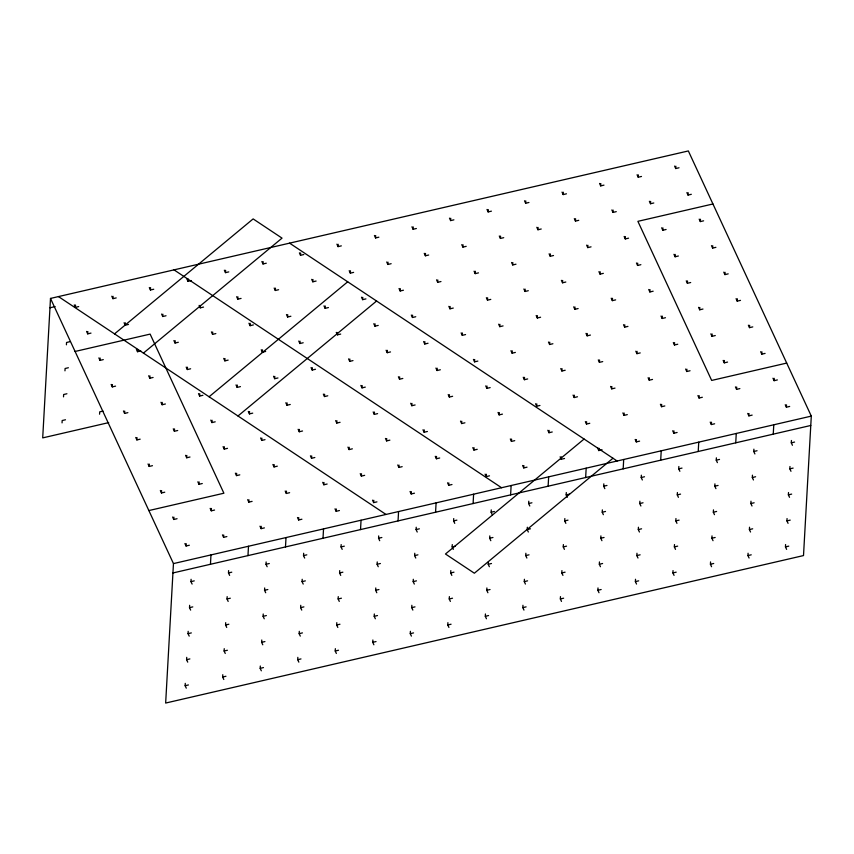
<?xml version="1.0" encoding="UTF-8"?>
<svg xmlns="http://www.w3.org/2000/svg" width="854" height="854" viewBox="0 0 854 854"><rect width="100%" height="100%" fill="white"/><g stroke="black" fill="none" stroke-linecap="round" stroke-linejoin="round"><path stroke-width="1.28" d="M50.493 298.43L173.458 563.597L165.655 703.055L803.507 555.57L811.3 416.111L688.345 150.945L50.493 298.43L42.7 437.888L108.682 422.623M62.054 422.879L62.182 420.531L65.47 419.773M63.516 396.854L63.644 394.516L66.922 393.758M64.968 370.839L65.096 368.501L68.373 367.743M66.42 344.813L66.548 342.475L69.836 341.717M78.685 306.586L75.408 307.344L75.536 305.006M90.983 333.103L87.706 333.861L87.834 331.523M103.281 359.619L99.993 360.377L100.131 358.039M99.576 414.201L99.704 411.863L102.992 411.105M116.208 297.918L112.931 298.676L113.059 296.327M115.568 386.136L112.29 386.894L112.418 384.556M128.506 324.435L125.218 325.193L125.357 322.855M127.865 412.653L124.588 413.411L124.716 411.073M140.803 350.951L137.515 351.709L137.643 349.371M140.163 439.169L136.886 439.927L137.014 437.59M153.731 289.239L150.443 289.997L150.582 287.659M153.09 377.468L149.813 378.226L149.941 375.888M152.46 465.686L149.172 466.444L149.311 464.106M166.028 315.756L162.74 316.514L162.868 314.176M165.388 403.985L162.111 404.743L162.239 402.405M164.758 492.203L161.47 492.961L161.609 490.623M178.315 342.273L175.038 343.03L175.166 340.693M177.685 430.501L174.397 431.259L174.536 428.921M177.056 518.72L173.768 519.488L173.896 517.14M191.253 280.56L187.965 281.318L188.093 278.98M190.613 368.789L187.336 369.547L187.464 367.209M189.983 457.018L186.695 457.776L186.823 455.438M189.342 545.247L186.065 546.005L186.193 543.656M203.54 307.077L200.263 307.835L200.391 305.497M202.91 395.306L199.633 396.064L199.761 393.726M186.279 688.164L185.147 685.709L185.275 683.371M187.731 662.138L186.599 659.683L186.727 657.345M189.193 636.123L188.051 633.668L188.179 631.319M190.645 610.098L189.513 607.642L189.641 605.305M192.107 584.083L190.965 581.627L191.093 579.29M202.27 483.535L198.993 484.293L199.121 481.955M215.838 333.594L212.561 334.352L212.689 332.014M215.208 421.823L211.92 422.581L212.059 420.243M214.567 510.051L211.29 510.809L211.418 508.472M228.765 271.892L225.488 272.65L225.616 270.302M210.458 564.28L210.97 554.919M228.135 360.11L224.858 360.868L224.986 358.531M227.495 448.339L224.218 449.097L224.346 446.759M226.865 536.568L223.588 537.326L223.716 534.988M241.063 298.409L237.786 299.167L237.914 296.829M240.433 386.627L237.145 387.385L237.284 385.047M223.801 679.485L222.659 677.03L222.787 674.692M225.253 653.47L224.111 651.015L224.25 648.666M226.716 627.444L225.573 624.989L225.702 622.651M228.167 601.429L227.036 598.974L227.164 596.636M229.63 575.404L228.488 572.949L228.616 570.611M239.793 474.856L236.515 475.614L236.643 473.276M253.36 324.926L250.083 325.684L250.211 323.346M252.72 413.144L249.443 413.902L249.571 411.564M252.09 501.373L248.813 502.131L248.941 499.793M266.288 263.213L263.011 263.971L263.139 261.634M247.97 555.602L248.493 546.25M265.658 351.442L262.37 352.2L262.509 349.862M265.018 439.661L261.74 440.418L261.868 438.081M264.388 527.889L261.1 528.647L261.239 526.31M278.585 289.73L275.308 290.488L275.436 288.15M277.956 377.959L274.668 378.717L274.807 376.379M261.324 670.806L260.182 668.351L260.31 666.013M262.776 644.791L261.634 642.336L261.772 639.998M264.228 618.776L263.096 616.321L263.224 613.983M265.69 592.751L264.548 590.295L264.676 587.958M267.142 566.736L266.01 564.28L266.138 561.943M277.315 466.177L274.038 466.935L274.166 464.597M290.883 316.247L287.595 317.005L287.734 314.667M290.243 404.476L286.965 405.234L287.093 402.896M289.613 492.694L286.325 493.463L286.464 491.114M303.81 254.535L300.523 255.293L300.661 252.955M285.492 546.934L286.015 537.572M303.181 342.764L299.893 343.522L300.032 341.184M302.54 430.992L299.263 431.75L299.391 429.413M301.91 519.221L298.622 519.979L298.751 517.631M316.108 281.051L312.82 281.809L312.959 279.471M315.468 369.28L312.19 370.038L312.318 367.7M298.847 662.138L297.704 659.683L297.832 657.345M300.298 636.113L299.156 633.657L299.295 631.319M301.75 610.098L300.619 607.642L300.747 605.305M303.213 584.083L302.07 581.627L302.199 579.279M304.664 558.057L303.522 555.602L303.661 553.264M314.838 457.509L311.55 458.267L311.689 455.929M328.406 307.568L325.118 308.326L325.246 305.988M327.765 395.797L324.488 396.555L324.616 394.217M327.125 484.026L323.847 484.784L323.976 482.446M341.333 245.867L338.045 246.625L338.173 244.276M323.015 538.255L323.527 528.893M340.693 334.085L337.415 334.843L337.543 332.505M340.063 422.314L336.786 423.072L336.914 420.734M339.422 510.543L336.145 511.3L336.273 508.963M353.62 272.383L350.343 273.141L350.471 270.793M352.99 360.601L349.713 361.359L349.841 359.022M336.359 653.459L335.227 651.004L335.355 648.666M337.821 627.444L336.679 624.989L336.807 622.651M339.273 601.419L338.131 598.964L338.269 596.626M340.725 575.404L339.593 572.949L339.721 570.611M342.187 549.378L341.045 546.923L341.173 544.585M352.36 448.83L349.072 449.588L349.201 447.25M365.918 298.9L362.64 299.658L362.769 297.32M365.288 387.118L362.011 387.876L362.139 385.538M364.647 475.347L361.37 476.105L361.498 473.767M378.845 237.188L375.568 237.946L375.696 235.608M360.527 529.576L361.05 520.225M378.215 325.417L374.938 326.175L375.066 323.837M377.585 413.635L374.298 414.393L374.436 412.055M376.945 501.864L373.668 502.622L373.796 500.284M391.143 263.705L387.865 264.462L387.994 262.125M390.513 351.933L387.236 352.691L387.364 350.353M373.881 644.781L372.75 642.325L372.878 639.988M375.344 618.766L374.201 616.31L374.33 613.973M376.795 592.751L375.653 590.295L375.781 587.947M378.247 566.725L377.105 564.27L377.244 561.932M379.699 540.71L378.568 538.255L378.696 535.917M389.872 440.152L386.595 440.91L386.723 438.572M403.44 290.221L400.163 290.979L400.291 288.641M402.81 378.45L399.533 379.208L399.661 376.87M402.17 466.668L398.893 467.437L399.021 465.088M416.368 228.509L413.09 229.267L413.219 226.929M398.049 520.908L398.572 511.546M415.738 316.738L412.461 317.496L412.589 315.158M415.108 404.967L411.82 405.725L411.948 403.387M414.468 493.196L411.18 493.954L411.318 491.605M428.665 255.026L425.388 255.784L425.516 253.446M428.035 343.255L424.758 344.013L424.886 341.675M411.404 636.113L410.262 633.657L410.4 631.319M412.856 610.087L411.724 607.632L411.852 605.294M414.318 584.072L413.176 581.617L413.304 579.279M415.77 558.057L414.628 555.602L414.766 553.253M417.222 532.031L416.09 529.576L416.218 527.238M427.395 431.483L424.118 432.241L424.246 429.904M440.963 281.542L437.675 282.3L437.814 279.963M440.333 369.771L437.045 370.529L437.184 368.191M439.693 458L436.405 458.758L436.543 456.42M453.89 219.841L450.613 220.599L450.741 218.25M435.572 512.229L436.095 502.867M453.26 308.059L449.973 308.817L450.111 306.479M452.62 396.288L449.343 397.046L449.471 394.708M451.979 484.517L448.702 485.275L448.83 482.937M466.188 246.358L462.911 247.116L463.039 244.767M465.558 334.576L462.27 335.334L462.409 332.996M448.926 627.434L447.784 624.979L447.912 622.641M450.378 601.419L449.236 598.964L449.375 596.615M451.83 575.393L450.698 572.938L450.827 570.6M453.293 549.378L452.15 546.923L452.278 544.585M454.744 523.353L453.602 520.897L453.741 518.559M464.918 422.805L461.64 423.563L461.768 421.225M478.486 272.874L475.198 273.632L475.336 271.284M477.845 361.093L474.568 361.85L474.696 359.513M477.215 449.321L473.927 450.079L474.066 447.742M491.413 211.162L488.136 211.92L488.264 209.582M473.095 503.55L473.607 494.199M490.783 299.391L487.495 300.149L487.623 297.8M490.143 387.609L486.865 388.367L486.993 386.029M489.502 475.838L486.225 476.596L486.353 474.258M503.711 237.679L500.423 238.437L500.561 236.099M503.07 325.908L499.793 326.666L499.921 324.317M486.449 618.755L485.307 616.3L485.435 613.962M487.901 592.74L486.759 590.285L486.897 587.947M489.353 566.725L488.221 564.27L488.349 561.921M490.804 540.699L489.673 538.244L489.801 535.906M492.267 514.684L491.125 512.229L491.253 509.891M502.44 414.126L499.152 414.895L499.291 412.546M515.997 264.196L512.72 264.953L512.848 262.616M515.368 352.424L512.09 353.182L512.219 350.845M514.727 440.653L511.45 441.411L511.578 439.063M528.936 202.483L525.648 203.241L525.786 200.903M510.617 494.882L511.13 485.52M528.295 290.712L525.018 291.47L525.146 289.132M527.665 378.941L524.388 379.699L524.516 377.361M527.025 467.17L523.748 467.928L523.876 465.579M541.222 229L537.945 229.758L538.073 227.42M540.593 317.229L537.315 317.987L537.444 315.649M523.961 610.087L522.829 607.632L522.958 605.283M525.423 584.061L524.281 581.606L524.409 579.268M526.875 558.046L525.733 555.591L525.872 553.253M528.327 532.021L527.196 529.565L527.324 527.228M529.79 506.006L528.647 503.55L528.775 501.213M539.963 405.458L536.675 406.216L536.803 403.878M553.52 255.517L550.243 256.275L550.371 253.937M552.89 343.746L549.613 344.504L549.741 342.166M552.25 431.975L548.973 432.732L549.101 430.395M566.448 193.815L563.17 194.573L563.298 192.225M548.129 486.204L548.652 476.842M565.818 282.033L562.54 282.791L562.669 280.454M565.188 370.262L561.9 371.02L562.039 368.682M564.547 458.491L561.259 459.249L561.398 456.911M578.745 220.332L575.468 221.09L575.596 218.741M578.115 308.55L574.838 309.308L574.966 306.97M561.484 601.408L560.352 598.953L560.48 596.615M562.946 575.393L561.804 572.938L561.932 570.589M564.398 549.368L563.256 546.912L563.384 544.574M565.85 523.353L564.707 520.897L564.846 518.559M567.302 497.327L566.17 494.872L566.298 492.534M577.475 396.779L574.198 397.537L574.326 395.199M591.043 246.849L587.765 247.607L587.894 245.258M590.413 335.067L587.125 335.835L587.264 333.487M589.772 423.296L586.495 424.054L586.623 421.716M603.97 185.137L600.693 185.894L600.821 183.557M585.652 477.525L586.175 468.173M603.34 273.365L600.052 274.123L600.191 271.785M602.71 361.594L599.423 362.352L599.551 360.004M602.07 449.812L598.782 450.57L598.921 448.233M616.268 211.653L612.991 212.411L613.119 210.073M615.638 299.882L612.35 300.64L612.489 298.302M599.006 592.729L597.864 590.274L598.003 587.936M600.458 566.714L599.327 564.259L599.455 561.921M601.921 540.689L600.778 538.233L600.906 535.896M603.372 514.674L602.23 512.219L602.358 509.881M604.824 488.659L603.682 486.204L603.821 483.855M614.997 388.111L611.72 388.869L611.848 386.52M628.565 238.17L625.277 238.928L625.416 236.59M627.936 326.399L624.648 327.157L624.776 324.819M627.295 414.628L624.018 415.386L624.146 413.037M641.493 176.458L638.216 177.216L638.344 174.878M623.174 468.857L623.698 459.495M640.863 264.687L637.575 265.445L637.703 263.107M640.222 352.916L636.945 353.673L637.073 351.336M639.593 441.144L636.305 441.902L636.443 439.554M653.79 202.974L650.502 203.732L650.641 201.395M653.15 291.203L649.873 291.961L650.001 289.623M636.529 584.061L635.387 581.606L635.515 579.258M637.981 558.036L636.838 555.58L636.977 553.243M639.432 532.021L638.301 529.565L638.429 527.228M640.895 505.995L639.753 503.54L639.881 501.202M642.347 479.98L641.205 477.525L641.343 475.187M652.52 379.432L649.243 380.19L649.371 377.852M666.088 229.491L662.8 230.249L662.928 227.911M665.447 317.72L662.17 318.478L662.298 316.14M664.818 405.949L661.53 406.707L661.669 404.369M679.015 167.779L675.727 168.548L675.866 166.199M660.697 460.178L661.22 450.816M678.375 256.008L675.098 256.766L675.226 254.428M677.745 344.237L674.468 344.995L674.596 342.657M677.115 432.466L673.827 433.224L673.955 430.886M691.313 194.306L688.025 195.064L688.153 192.716M690.672 282.525L687.395 283.282L687.523 280.945M674.052 575.382L672.909 572.927L673.037 570.589M675.503 549.368L674.361 546.912L674.489 544.564M676.955 523.342L675.824 520.887L675.952 518.549M678.407 497.327L677.275 494.872L677.403 492.534M679.869 471.301L678.727 468.846L678.855 466.508M690.043 370.753L686.765 371.511L686.894 369.174M703.6 220.823L700.323 221.581L700.451 219.243M702.97 309.041L699.693 309.799L699.821 307.461M702.34 397.27L699.052 398.028L699.191 395.69M698.22 451.499L698.743 442.148M715.898 247.34L712.62 248.098L712.748 245.76M715.268 335.558L711.99 336.316L712.119 333.978M714.627 423.787L711.35 424.545L711.478 422.207M728.195 273.856L724.918 274.614L725.046 272.277M711.563 566.704L710.432 564.248L710.56 561.911M713.026 540.689L711.884 538.233L712.012 535.896M714.478 514.663L713.336 512.208L713.474 509.87M715.93 488.648L714.798 486.193L714.926 483.855M717.392 462.633L716.25 460.178L716.378 457.829M727.565 362.075L724.277 362.843L724.416 360.495M740.493 300.373L737.205 301.131L737.344 298.793M739.852 388.591L736.575 389.36L736.703 387.011M735.742 442.831L736.255 433.469M752.79 326.89L749.502 327.648L749.641 325.31M752.15 415.108L748.873 415.877L749.001 413.528M749.086 558.036L747.944 555.58L748.083 553.232M750.538 532.01L749.406 529.555L749.534 527.217M752 505.995L750.858 503.54L750.986 501.202M753.452 479.969L752.321 477.514L752.449 475.176M754.904 453.954L753.772 451.499L753.901 449.161M765.077 353.407L761.8 354.164L761.928 351.827M777.375 379.923L774.098 380.681L774.226 378.343M773.254 434.152L773.777 424.79M789.672 406.44L786.395 407.198L786.523 404.86M786.609 549.357L785.466 546.902L785.595 544.564M788.061 523.342L786.929 520.887L787.057 518.538M789.523 497.316L788.381 494.861L788.509 492.523M790.975 471.301L789.833 468.846L789.971 466.508M792.427 445.276L791.295 442.82L791.423 440.483M114.532 333.882L253.136 218.912L282.033 238.127L143.419 353.097M209.081 396.768L347.695 281.809M237.978 415.983L376.582 301.024M584.083 439.041L445.468 554L474.365 573.215L612.969 458.256M49.97 307.782L55.147 306.586M75.088 351.464L150.133 334.106L223.897 493.217L148.863 510.564M712.941 203.978L637.895 221.335L711.67 380.436L786.705 363.078M173.458 563.597L811.3 416.111M172.935 572.959L810.777 425.473M190.965 581.627L194.242 580.869M228.488 572.949L231.765 572.191M266.01 564.28L269.288 563.523M303.522 555.602L306.81 554.844M341.045 546.923L344.322 546.165M378.568 538.255L381.845 537.497M416.09 529.576L419.367 528.818M453.602 520.897L456.89 520.139M491.125 512.229L494.402 511.471M528.647 503.55L531.925 502.792M566.17 494.872L569.447 494.114M603.682 486.204L606.97 485.446M641.205 477.525L644.492 476.767M678.727 468.846L682.004 468.088M716.25 460.178L719.527 459.42M753.772 451.499L757.05 450.741M791.295 442.82L794.572 442.062M189.513 607.642L192.79 606.884M227.036 598.974L230.313 598.216M264.548 590.295L267.836 589.538M302.07 581.627L305.348 580.869M339.593 572.949L342.87 572.191M377.105 564.27L380.393 563.512M414.628 555.602L417.916 554.833M452.15 546.923L455.428 546.165M489.673 538.244L492.95 537.486M527.196 529.565L530.473 528.807M564.707 520.897L567.995 520.139M602.23 512.219L605.518 511.461M639.753 503.54L643.03 502.782M677.275 494.872L680.553 494.114M714.798 486.193L718.075 485.435M752.321 477.514L755.598 476.756M789.833 468.846L793.12 468.088M188.051 633.668L191.339 632.91M225.573 624.989L228.851 624.231M263.096 616.321L266.373 615.563M300.619 607.642L303.896 606.884M338.131 598.964L341.419 598.206M375.653 590.295L378.941 589.538M413.176 581.617L416.453 580.859M450.698 572.938L453.976 572.18M488.221 564.27L491.498 563.501M525.733 555.591L529.021 554.833M563.256 546.912L566.544 546.154M600.778 538.233L604.056 537.476M638.301 529.565L641.578 528.807M675.824 520.887L679.101 520.129M713.336 512.208L716.623 511.45M750.858 503.54L754.135 502.782M788.381 494.861L791.658 494.103M186.599 659.683L189.876 658.925M224.111 651.015L227.399 650.257M261.634 642.336L264.921 641.578M299.156 633.657L302.444 632.899M336.679 624.989L339.956 624.231M374.201 616.31L377.479 615.553M411.724 607.632L415.001 606.874M449.236 598.964L452.524 598.206M486.759 590.285L490.047 589.527M524.281 581.606L527.558 580.848M561.804 572.938L565.081 572.18M599.327 564.259L602.604 563.501M636.838 555.58L640.126 554.822M674.361 546.912L677.649 546.144M711.884 538.233L715.161 537.476M749.406 529.555L752.684 528.797M786.929 520.887L790.206 520.129M185.147 685.709L188.424 684.951M222.659 677.03L225.947 676.272M260.182 668.351L263.459 667.593M297.704 659.683L300.982 658.925M335.227 651.004L338.504 650.246M372.75 642.325L376.027 641.567M410.262 633.657L413.549 632.899M447.784 624.979L451.072 624.221M485.307 616.3L488.584 615.542M522.829 607.632L526.107 606.874M560.352 598.953L563.629 598.195M597.864 590.274L601.152 589.516M635.387 581.606L638.675 580.848M672.909 572.927L676.187 572.169M710.432 564.248L713.709 563.491M747.944 555.58L751.232 554.822M785.466 546.902L788.754 546.144M289.57 243.144L617.122 461.011M174.013 269.864L501.565 487.73M58.467 296.584L386.008 514.45M674.596 166.092L675.727 168.548M686.894 192.609L688.025 195.064M699.18 219.126L700.323 221.581M711.478 245.642L712.62 248.098M723.776 272.159L724.918 274.614M736.073 298.676L737.205 301.131M748.371 325.193L749.502 327.648M760.658 351.709L761.8 354.164M772.955 378.226L774.098 380.681M785.253 404.743L786.395 407.198M637.073 174.76L638.216 177.216M649.371 201.277L650.502 203.732M661.669 227.794L662.8 230.249M673.955 254.311L675.098 256.766M686.253 280.827L687.395 283.282M698.551 307.344L699.693 309.799M710.848 333.861L711.99 336.316M723.146 360.388L724.277 362.843M735.433 386.905L736.575 389.36M747.73 413.421L748.873 415.877M599.551 183.439L600.693 185.894M611.848 209.956L612.991 212.411M624.146 236.473L625.277 238.928M636.443 262.989L637.575 265.445M648.73 289.506L649.873 291.961M661.028 316.023L662.17 318.478M673.326 342.539L674.468 344.995M685.623 369.056L686.765 371.511M697.921 395.573L699.052 398.028M710.208 422.089L711.35 424.545M562.028 192.118L563.17 194.573M574.326 218.635L575.468 221.09M586.623 245.151L587.765 247.607M598.921 271.668L600.052 274.123M611.218 298.185L612.35 300.64M623.516 324.701L624.648 327.157M635.803 351.218L636.945 353.673M648.101 377.735L649.243 380.19M660.398 404.252L661.53 406.707M672.696 430.768L673.827 433.224M524.516 200.786L525.648 203.241M536.803 227.303L537.945 229.758M549.101 253.819L550.243 256.275M561.398 280.336L562.54 282.791M573.696 306.853L574.838 309.308M585.993 333.38L587.125 335.835M598.291 359.897L599.423 362.352M610.578 386.414L611.72 388.869M622.876 412.93L624.018 415.386M635.173 439.447L636.305 441.902M486.993 209.465L488.136 211.92M499.291 235.982L500.423 238.437M511.578 262.498L512.72 264.953M523.876 289.015L525.018 291.47M536.173 315.532L537.315 317.987M548.471 342.048L549.613 344.504M560.768 368.565L561.9 371.02M573.055 395.082L574.198 397.537M585.353 421.598L586.495 424.054M597.651 448.115L598.782 450.57M449.471 218.144L450.613 220.599M461.768 244.66L462.911 247.116M474.066 271.177L475.198 273.632M486.364 297.694L487.495 300.149M498.651 324.21L499.793 326.666M510.948 350.727L512.09 353.182M523.246 377.244L524.388 379.699M535.543 403.761L536.675 406.216M547.83 430.277L548.973 432.732M560.128 456.794L561.259 459.249M411.948 226.812L413.09 229.267M424.246 253.328L425.388 255.784M436.543 279.845L437.675 282.3M448.841 306.362L449.973 308.817M461.139 332.879L462.27 335.334M473.426 359.395L474.568 361.85M485.723 385.912L486.865 388.367M498.021 412.439L499.152 414.895M510.308 438.956L511.45 441.411M522.605 465.473L523.748 467.928M374.426 235.49L375.568 237.946M386.723 262.007L387.865 264.462M399.021 288.524L400.163 290.979M411.318 315.041L412.461 317.496M423.616 341.557L424.758 344.013M435.914 368.074L437.045 370.529M448.201 394.591L449.343 397.046M460.498 421.107L461.64 423.563M472.796 447.624L473.927 450.079M485.083 474.141L486.225 476.596M336.914 244.169L338.045 246.625M349.201 270.686L350.343 273.141M361.498 297.203L362.64 299.658M373.796 323.719L374.938 326.175M386.093 350.236L387.236 352.691M398.391 376.753L399.533 379.208M410.689 403.269L411.82 405.725M422.976 429.786L424.118 432.241M435.273 456.303L436.405 458.758M447.56 482.82L448.702 485.275M299.391 252.837L300.523 255.293M311.689 279.354L312.82 281.809M323.976 305.871L325.118 308.326M336.273 332.387L337.415 334.843M348.571 358.904L349.713 361.359M360.868 385.421L362.011 387.876M373.166 411.938L374.298 414.393M385.453 438.454L386.595 440.91M397.75 464.982L398.893 467.437M410.048 491.498L411.18 493.954M261.868 261.516L263.011 263.971M274.166 288.033L275.308 290.488M286.464 314.55L287.595 317.005M298.761 341.066L299.893 343.522M311.048 367.583L312.19 370.038M323.346 394.1L324.488 396.555M335.643 420.616L336.786 423.072M347.941 447.133L349.072 449.588M360.228 473.65L361.37 476.105M372.525 500.166L373.668 502.622M224.346 270.195L225.488 272.65M236.643 296.712L237.786 299.167M248.941 323.228L250.083 325.684M261.239 349.745L262.37 352.2M273.536 376.262L274.668 378.717M285.823 402.778L286.965 405.234M298.121 429.295L299.263 431.75M310.418 455.812L311.55 458.267M322.705 482.329L323.847 484.784M335.003 508.845L336.145 511.3M186.834 278.863L187.965 281.318M199.121 305.38L200.263 307.835M211.418 331.896L212.561 334.352M223.716 358.413L224.858 360.868M236.014 384.93L237.145 387.385M248.3 411.447L249.443 413.902M260.598 437.963L261.74 440.418M272.896 464.48L274.038 466.935M285.193 491.007L286.325 493.463M297.491 517.524L298.622 519.979M149.311 287.542L150.443 289.997M161.609 314.058L162.74 316.514M173.896 340.575L175.038 343.03M186.193 367.092L187.336 369.547M198.491 393.609L199.633 396.064M210.789 420.125L211.92 422.581M223.075 446.642L224.218 449.097M235.373 473.159L236.515 475.614M247.671 499.675L248.813 502.131M259.968 526.192L261.1 528.647M111.789 296.221L112.931 298.676M124.086 322.737L125.218 325.193M136.384 349.254L137.515 351.709M148.671 375.771L149.813 378.226M160.968 402.287L162.111 404.743M173.266 428.804L174.397 431.259M185.564 455.321L186.695 457.776M197.85 481.837L198.993 484.293M210.148 508.354L211.29 510.809M222.446 534.871L223.588 537.326M74.266 304.889L75.408 307.344M86.564 331.405L87.706 333.861M98.861 357.922L99.993 360.377M111.148 384.439L112.29 386.894M123.446 410.955L124.588 413.411M135.743 437.472L136.886 439.927M148.041 463.989L149.172 466.444M160.338 490.506L161.47 492.961M172.625 517.033L173.768 519.488M184.923 543.55L186.065 546.005"/></g></svg>
